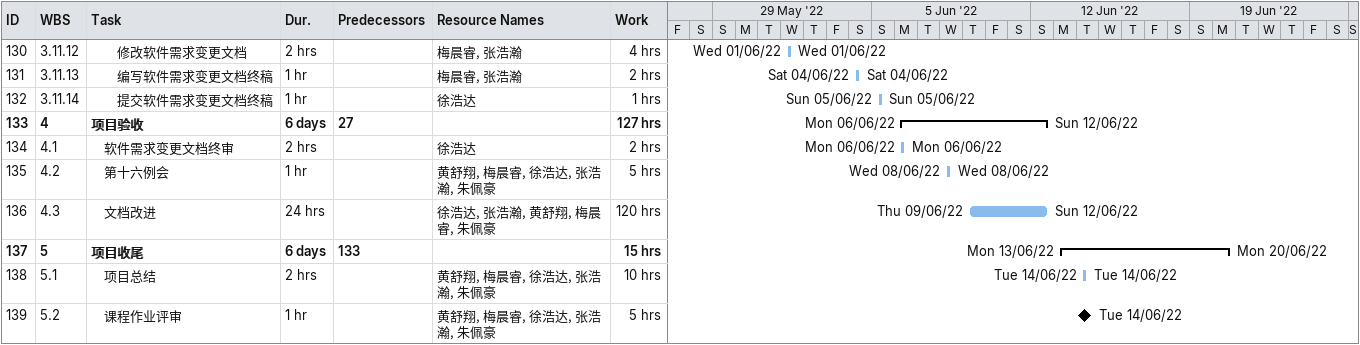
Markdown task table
| ID | WBS | Task | Duration | Start | Finish | Predecessors | Resources | Work (h) |
|---|---|---|---|---|---|---|---|---|
| 130 | 3.11.12 | 修改软件需求变更文档 | 2h | 2022-06-01 | 2022-06-01 |  | 梅晨睿, 张浩瀚 | 4 |
| 131 | 3.11.13 | 编写软件需求变更文档终稿 | 1h | 2022-06-04 | 2022-06-04 |  | 梅晨睿, 张浩瀚 | 2 |
| 132 | 3.11.14 | 提交软件需求变更文档终稿 | 1h | 2022-06-05 | 2022-06-05 |  | 徐浩达 | 1 |
| 133 | 4 | **项目验收** | 6d | 2022-06-06 | 2022-06-12 | 27 |  | 127 |
| 134 | 4.1 | 软件需求变更文档终审 | 2h | 2022-06-06 | 2022-06-06 |  | 徐浩达 | 2 |
| 135 | 4.2 | 第十六例会 | 1h | 2022-06-08 | 2022-06-08 |  | 黄舒翔, 梅晨睿, 徐浩达, 张浩瀚, 朱佩豪 | 5 |
| 136 | 4.3 | 文档改进 | 24h | 2022-06-09 | 2022-06-12 |  | 徐浩达, 张浩瀚, 黄舒翔, 梅晨睿, 朱佩豪 | 120 |
| 137 | 5 | **项目收尾** | 6d | 2022-06-13 | 2022-06-20 | 133 |  | 15 |
| 138 | 5.1 | 项目总结 | 2h | 2022-06-14 | 2022-06-14 |  | 黄舒翔, 梅晨睿, 徐浩达, 张浩瀚, 朱佩豪 | 10 |
| 139 | 5.2 | 课程作业评审 | 1h | 2022-06-14 | 2022-06-14 |  | 黄舒翔, 梅晨睿, 徐浩达, 张浩瀚, 朱佩豪 | 5 |
